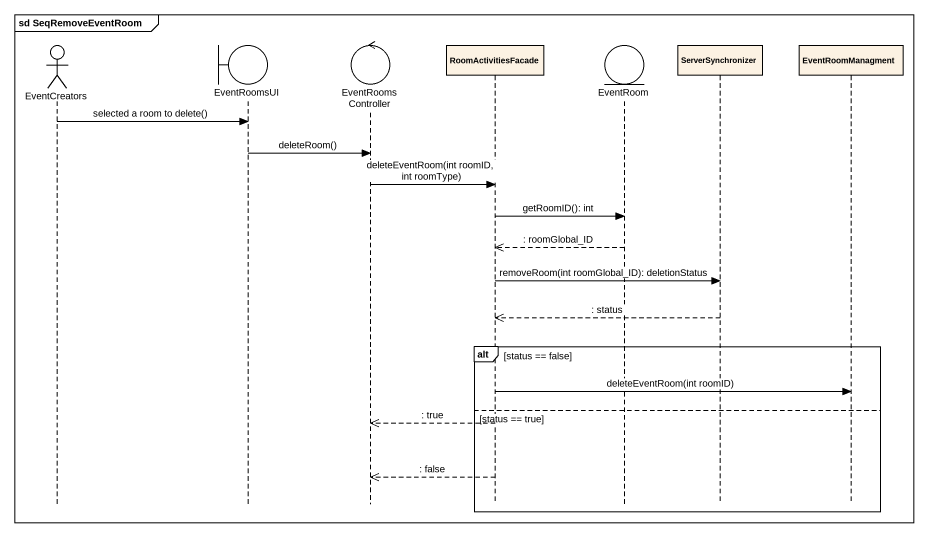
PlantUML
@startuml
mainframe sd SeqRemoveEventRoom
hide footbox
actor EventCreators
boundary EventRoomsUI
control EventRoomsController
participant RoomActivitiesFacade
entity EventRoom
participant ServerSynchronizer
participant EventRoomManagment

EventCreators -> EventRoomsUI : selected a room to delete()
EventRoomsUI -> EventRoomsController : deleteRoom()
EventRoomsController -> RoomActivitiesFacade : deleteEventRoom(int roomID, int roomType)
RoomActivitiesFacade -> EventRoom : getRoomID(): int
EventRoom -->> RoomActivitiesFacade : : roomGlobal_ID
RoomActivitiesFacade -> ServerSynchronizer : removeRoom(int roomGlobal_ID): deletionStatus
ServerSynchronizer -->> RoomActivitiesFacade : : status
alt status == false
  RoomActivitiesFacade -> EventRoomManagment : deleteEventRoom(int roomID)
else status == true
  RoomActivitiesFacade -->> EventRoomsController : : true
  RoomActivitiesFacade -->> EventRoomsController : : false
end
@enduml
